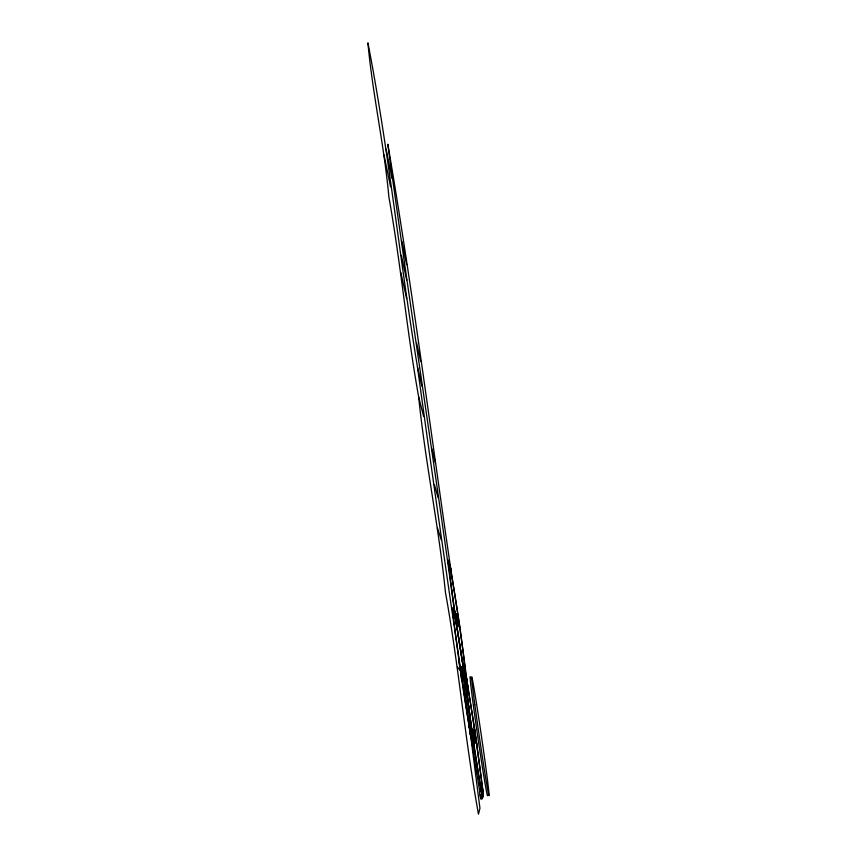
<?xml version="1.0" encoding="UTF-8"?>
<svg xmlns="http://www.w3.org/2000/svg" width="857" height="857" viewBox="0 0 857 857"><rect width="100%" height="100%" fill="white"/><g stroke="black" fill="none" stroke-linecap="round" stroke-linejoin="round"><path stroke-width="1.29" d="M452.132 577.789L450.664 568.298C429.946 426.904 411.928 285.027 387.814 144.18C409.228 301.064 433.61 457.542 454.938 614.448L456.535 624.807L455.421 617.501M453.042 612.701L452.614 609.027M456.535 613.966L458.377 626.617L456.502 613.891M481.752 794.118C480.531 781.841 478.163 791.407 480.884 798.778L482.405 798.553L482.212 796.635M482.32 796.217L482.577 797.878L483.048 793.464M483.144 793.079L483.38 794.664L482.866 790.475M480.884 798.778L480.445 794.707M481.163 797.728L480.563 794.878M470.879 737.973C452.207 614.48 434.456 490.857 417.477 367.128C399.533 259.243 388.853 150.232 367.91 42.85C372.581 94.527 384.257 145.24 388.864 196.928C400.765 263.303 406.711 330.491 418.655 396.855C425.297 462.319 438.88 526.798 445.426 592.273C458.752 665.9 465.094 740.534 478.463 814.15L479.941 808.28L470.675 735.842M465.083 678.101L464.74 676.355L463.251 676.569L464.023 680.629L463.594 676.976L465.062 676.762L466.615 679.997M463.251 677.223L461.559 666.542L463.519 680.469L463.519 679.419L465.105 679.194L465.308 680.362M471.704 729.286C473.364 737.256 469.336 734.803 469.807 727.304L464.462 685.932L466.037 685.579L465.34 680.597M469.807 727.304L471.339 727.09L471.543 728.257M474.05 745.579L473.118 739.602L471.586 740.362L471.104 737.331L472.646 737.106L471.211 726.565L471.661 729.018M479.342 789.115L472.689 747.261L474.221 747.036L474.082 745.836M480.413 795.832L481.934 795.617L481.784 794.364M480.938 798.563C483.926 800.127 481.066 791.193 482.245 795.724M463.594 676.976L464.119 677.619M457.37 667.003L460.134 670.506M474.36 727.754L465.983 675.016L466.422 678.701M452.153 607.945L454.938 614.448M437.466 528.137L441.366 540.017M447.9 559.9L450.664 568.298M452.11 577.757L459.673 625.471L466.679 678.808M453.021 612.626L452.292 608.277M434.37 484.494L438.077 497.649M418.655 396.855L423.572 416.234M431.842 448.8L435.356 462.619M417.477 367.128L422.008 386.303M400.84 272.58L406.668 298.654M416.513 342.693L420.701 361.45M401.387 255.418L406.668 280.046M463.648 670.024C466.026 684.497 461.559 655.755 463.658 670.11M464.29 673.613L463.851 670.163M383.947 154.731L390.588 186.826M401.847 241.256L406.657 264.524M386.068 148.968L392.003 178.524M463.283 666.607L463.648 668.824M472.25 734.042L471.586 728.493M482.148 784.798L476.567 742.987M464.462 685.932L464.601 686.5L463.251 676.569L464.837 676.473L464.387 672.831L465.201 678.83M476.01 738.402L475.217 732.917M465.962 685.707L466.09 686.286L464.965 678.626L471.339 727.09M459.727 667.346L459.877 668.01L458.816 660.158M453.374 617.554L453.535 618.272L452.528 610.859M454.585 611.694L454.735 612.38L454.596 610.891M483.037 791.514L482.052 784.401L482.823 790.25M448.993 568.309L449.154 569.059L449.025 567.709M476.846 744.722L476.256 740.909M453.782 605.46L454.574 610.666M448.232 562.449L449.004 567.495M465.233 679.055L465.501 680.415L465.319 678.594M463.433 667.442L463.808 669.895M464.001 672.359L463.851 671.395M461.055 675.498L460.659 673.838M469.54 728.782L469.175 726.832L469.186 727.379M466.647 680.233L467.011 682.193L466.829 680.458M456.524 624.453L463.198 666.617M464.269 673.388L465.105 679.194M465.115 678.358L465.512 680.372L465.137 677.309M483.112 792.843L482.78 791.075L483.38 794.664M482.405 798.553L471.886 733.153L472.378 737.234L471.168 737.834L470.45 733.646L470.643 735.574M469.582 729.05L470.364 734.749M461.109 675.777L461.869 681.422M476.524 742.74L475.903 737.941L476.224 740.641M466.476 679.098L467.011 682.204L466.733 679.74M463.808 671.127L463.68 670.303M463.701 669.156L463.787 669.703M474.617 729.628L475.239 733.41L474.392 727.979M450.246 567.023L450.9 570.955L450.536 567.912M448.05 560.328L448.736 564.452L448.361 561.292M482.577 797.878L481.955 794.16L482.18 796.367M454.521 613.462L455.228 617.672L454.81 614.148M483.273 795.103L482.78 791.086L482.984 792.971M465.105 677.041L465.287 678.358M474.564 729.211L474.232 726.693M466.701 679.483L466.583 678.701L466.797 680.222M467.269 682.858L468.126 687.978M470.707 734.267L471.104 737.331M467.236 682.633L467.119 681.604M463.305 677.641L463.519 679.419M472.689 747.261L471.564 739.795L471.586 740.362M487.612 795.242A60.119 1.157 81.7 0 1 477.424 734.385A60.119 1.157 81.7 0 1 470.686 678.305M465.394 669.488L465.447 670.11L465.426 669.553M475.207 742.912L473.257 729.703L475.207 742.912M459.866 627.367L459.92 628.052L459.888 627.41M466.369 687.389L462.887 665L466.369 687.389M468.683 706.629A60.108 1.371 81.8 0 0 482.845 796.56A60.108 1.371 81.8 0 0 471.286 708.021A60.108 1.371 81.8 0 0 468.683 706.629M451.843 590.409A57.569 1.339 81.7 0 0 465.737 677.608A57.569 1.339 81.7 0 0 454.724 594.051A57.569 1.339 81.7 0 0 451.843 590.409M456.16 639.397A63.911 1.607 81.7 0 0 471.65 737.416A63.911 1.607 81.7 0 0 459.941 646.028A63.911 1.607 81.7 0 0 456.16 639.397M474.842 704.754A60.119 1.082 81.7 0 0 488.983 795.65A60.119 1.082 81.7 0 0 477.231 708.171A60.119 1.082 81.7 0 0 474.842 704.754"/></g></svg>
